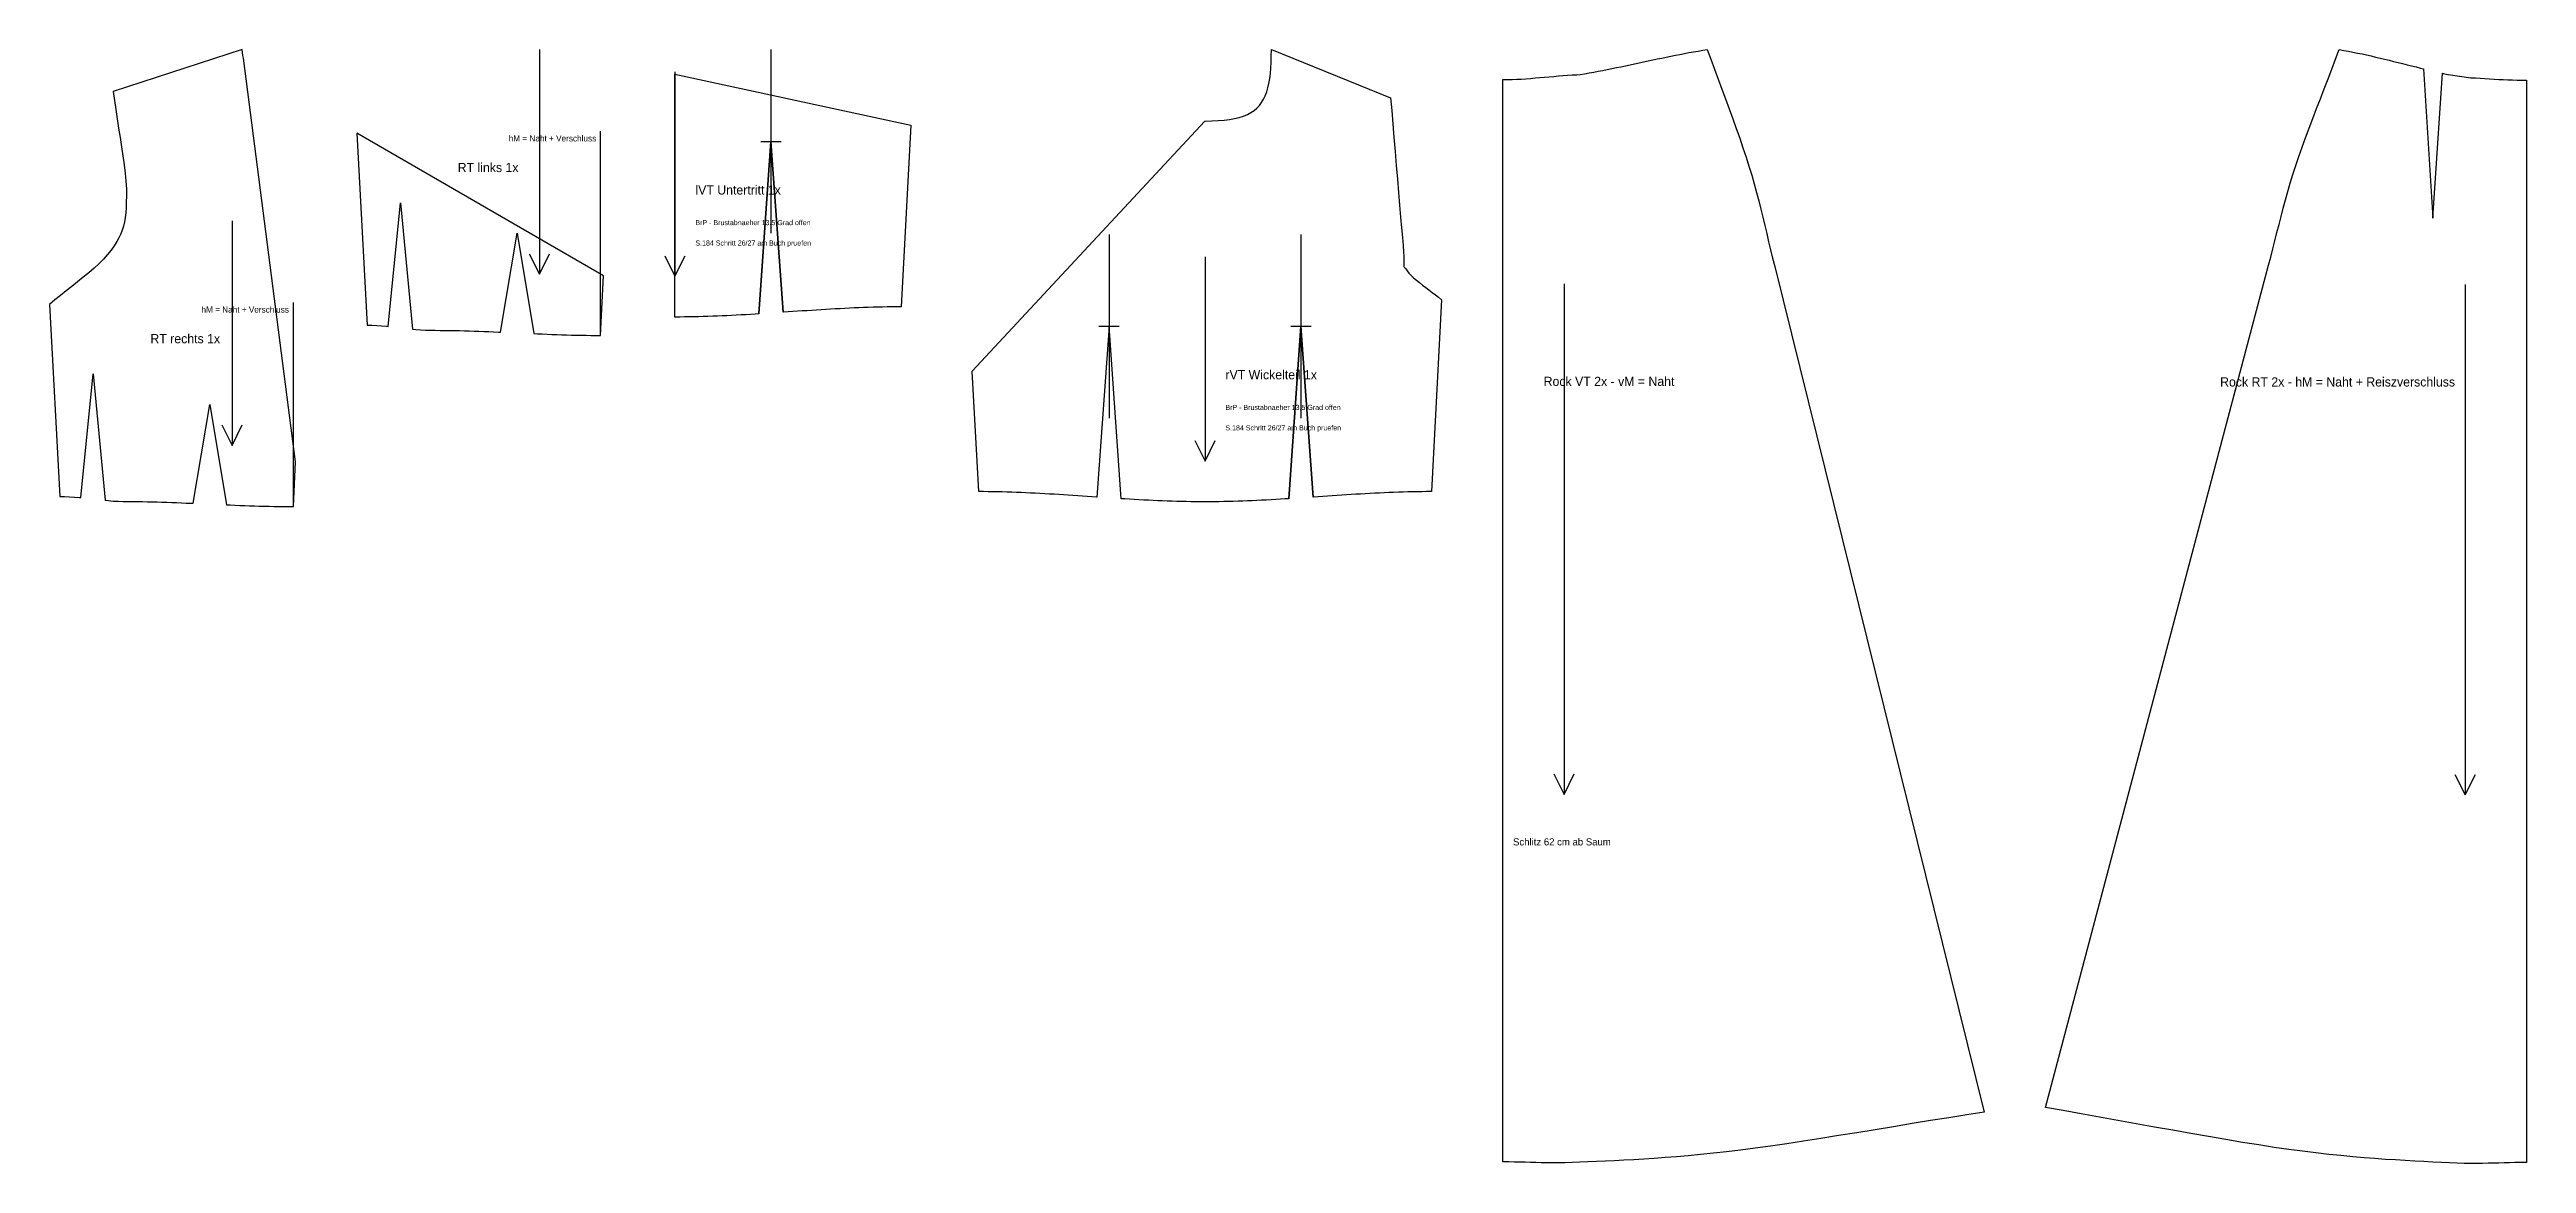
# Model space of a CAD drawing. Header units: millimetres. Extents: x 0 to 2426, y -1091 to 0.
import ezdxf

# ---------------------------------------------------------------- set-up
doc = ezdxf.new("R2010")
doc.units = ezdxf.units.MM
for name, color, linetype in [('ABNAEHER', 1, 'CONTINUOUS'), ('FADENLAUF', 3, 'CONTINUOUS'), ('HILFSLINIE', 8, 'CONTINUOUS'), ('SCHLITZ', 4, 'CONTINUOUS'), ('SCHNITTKANTE', 7, 'CONTINUOUS'), ('TEXT', 2, 'CONTINUOUS')]:
    doc.layers.add(name, color=color, linetype=linetype)

msp = doc.modelspace()

# ---------------------------------------------------------------- linework, layer by layer
at = {"layer": 'ABNAEHER'}
for points in [[(2324.832, -18.8454), (2334.1445, -165.0259)], [(2334.1445, -165.0259), (2343.457, -23.2593)], [(694.5362, -258.9065), (706.5362, -90)], [(706.5362, -90), (718.5362, -257.3268)], [(331.7211, -271.2047), (343.5821, -150)], [(343.5821, -150), (355.4431, -273.795)], [(441.6097, -276.7592), (457.9892, -180)], [(457.9892, -180), (474.3687, -278.2408)], [(1037.6142, -271), (1025.6142, -438.3268)], [(1049.6142, -439.9065), (1037.6142, -271)], [(1213.6142, -439.9065), (1225.6142, -271)], [(1225.6142, -271), (1237.6142, -438.3268)], [(30.8057, -438.8714), (42.6667, -317.6667)], [(42.6667, -317.6667), (54.5277, -441.4616)], [(140.6942, -444.4259), (157.0737, -347.6667)], [(157.0737, -347.6667), (173.4532, -445.9075)]]:
    msp.add_lwpolyline(points, dxfattribs=at)
at = {"layer": 'FADENLAUF'}
for points in [[(479.7295, 0), (479.7295, -220)], [(612.5362, -22), (612.5362, -222)], [(178.8141, -167.6667), (178.8141, -387.6667)], [(469.7295, -200), (479.7295, -220), (489.7295, -200)], [(602.5362, -202), (612.5362, -222), (622.5362, -202)], [(1131.6142, -203), (1131.6142, -403)], [(1483.2809, -229.49), (1483.2809, -729.49)], [(2365.7857, -230.0259), (2365.7857, -730.0259)], [(168.8141, -367.6667), (178.8141, -387.6667), (188.8141, -367.6667)], [(1121.6142, -383), (1131.6142, -403), (1141.6142, -383)], [(1473.2809, -709.49), (1483.2809, -729.49), (1493.2809, -709.49)], [(2355.7857, -710.0259), (2365.7857, -730.0259), (2375.7857, -710.0259)]]:
    msp.add_lwpolyline(points, dxfattribs=at)
at = {"layer": 'HILFSLINIE'}
for points in [[(706.5362, 0), (706.5362, -180)], [(696.5362, -90), (716.5362, -90)], [(1037.6142, -181), (1037.6142, -361)], [(1225.6142, -181), (1225.6142, -361)], [(1027.6142, -271), (1047.6142, -271)], [(1215.6142, -271), (1235.6142, -271)]]:
    msp.add_lwpolyline(points, dxfattribs=at)
at = {"layer": 'SCHLITZ'}
for points in [[(2425.7857, -30.0259), (2425.7857, -230.0259)], [(539.7295, -280), (539.7295, -80)], [(238.8141, -447.6667), (238.8141, -247.6667)], [(1423.2809, -1089.49), (1423.2809, -469.49)]]:
    msp.add_lwpolyline(points, dxfattribs=at)
at = {"layer": 'SCHNITTKANTE'}
for points in [[(189.8984, -8.4069), (189.8704, -8.3256), (189.2828, -5.744), (188.9311, -2.9714), (188.8141, 0), (62.3236, -41.0993), (63.4969, -49.7693), (64.8161, -58.6944), (66.2325, -67.7896), (67.6976, -76.9697), (69.1626, -86.1499), (70.5791, -95.2451), (71.8982, -104.1702), (73.0715, -112.8402), (74.0503, -121.1702), (74.786, -129.075), (75.2299, -136.4698), (75.3333, -143.2694), (75.2083, -149.4172), (74.979, -154.9698), (74.6153, -160.0124), (74.0871, -164.6298), (73.3645, -168.9071), (72.4173, -172.9294), (71.2154, -176.7817), (69.7288, -180.5489), (67.9273, -184.3161), (65.781, -188.1684), (63.2597, -192.1907), (60.3333, -196.468), (56.8927, -200.9013), (52.9012, -205.3345), (48.4375, -209.7677), (43.5802, -214.2009), (38.4082, -218.6341), (33, -223.0674), (27.4344, -227.5006), (21.7901, -231.9338), (16.1458, -236.367), (10.5802, -240.8002), (5.1721, -245.2334), (0, -249.6667), (10, -437.6667), (14.767, -437.7426), (19.5339, -437.955), (24.3009, -438.2805), (29.0678, -438.6958), (30.8057, -438.8714), (42.6667, -317.6667), (54.5277, -441.4616), (57.6696, -441.7678), (62.4366, -442.1591), (67.2035, -442.4537), (71.9705, -442.6283), (76.7374, -442.6678), (81.5044, -442.6875), (86.2714, -442.7308), (91.0383, -442.7962), (95.8053, -442.8823), (100.5722, -442.9874), (105.3392, -443.1102), (110.1062, -443.2491), (114.8731, -443.4026), (119.6401, -443.5694), (124.4071, -443.7478), (129.174, -443.9364), (133.941, -444.1337), (138.7079, -444.3383), (140.6942, -444.4259), (157.0737, -347.6667), (173.4532, -445.9075), (176.8436, -446.056), (181.6106, -446.2585), (186.3775, -446.4534), (191.1445, -446.6392), (195.9115, -446.8143), (200.6784, -446.9774), (205.4454, -447.1268), (210.2123, -447.2611), (214.9793, -447.3788), (219.7463, -447.4785), (224.5132, -447.5586), (229.2802, -447.6176), (234.0471, -447.6542), (238.8141, -447.6667), (238.8141, -447.6667), (240.9154, -403.959)], [(1131.6142, -70), (1138.3038, -69.9078), (1144.5319, -69.626), (1150.3143, -69.1471), (1155.6667, -68.4633), (1160.6047, -67.5671), (1165.1442, -66.4508), (1169.3008, -65.1066), (1173.0902, -63.5271), (1176.5282, -61.7045), (1179.6305, -59.6313), (1182.4128, -57.2996), (1184.8909, -54.702), (1187.0803, -51.8307), (1188.9969, -48.6782), (1190.6564, -45.2367), (1192.0744, -41.4987), (1193.2668, -37.4564), (1194.2492, -33.1023), (1195.0373, -28.4286), (1195.6469, -23.4278), (1196.0937, -18.0922), (1196.3933, -12.4141), (1196.5616, -6.3859), (1196.6142, 0), (1313.4394, -47.2004), (1314.4799, -59.6313), (1315.5631, -72.6855), (1316.6747, -86.155), (1317.8004, -99.8323), (1318.9262, -113.5096), (1320.0377, -126.9792), (1321.1209, -140.0333), (1322.1615, -152.4642), (1323.1453, -164.0642), (1324.0581, -174.6255), (1324.8858, -183.9405), (1325.6142, -191.8014), (1326.1393, -198.0591), (1326.4106, -202.8456), (1326.4937, -206.3742), (1326.4543, -208.8584), (1326.3582, -210.5118), (1326.271, -211.5476), (1326.2584, -212.1795), (1326.3861, -212.6208), (1326.7199, -213.0851), (1327.3253, -213.7857), (1328.2682, -214.9362), (1329.6142, -216.75), (1331.3811, -218.9886), (1333.5085, -221.2673), (1335.9449, -223.5804), (1338.6389, -225.9221), (1341.5389, -228.2868), (1344.5934, -230.6687), (1347.7509, -233.062), (1350.9599, -235.4611), (1354.1689, -237.8601), (1357.3264, -240.2535), (1360.3809, -242.6353), (1363.2809, -245), (1353.2809, -433), (1348.6628, -433.0128), (1344.0447, -433.0506), (1339.4267, -433.1123), (1334.8086, -433.1968), (1330.1906, -433.3029), (1325.5725, -433.4297), (1320.9545, -433.576), (1316.3364, -433.7407), (1311.7184, -433.9229), (1307.1003, -434.1212), (1302.4822, -434.3348), (1297.8642, -434.5625), (1293.2461, -434.8032), (1288.6281, -435.0558), (1284.01, -435.3193), (1279.392, -435.5926), (1274.7739, -435.8745), (1270.1559, -436.1641), (1265.5378, -436.4601), (1260.9197, -436.7616), (1256.3017, -437.0674), (1251.6836, -437.3764), (1247.0656, -437.6877), (1242.4475, -438), (1237.8295, -438.3123), (1237.6142, -438.3268), (1225.6142, -271), (1213.6142, -439.9065), (1210.1211, -440.1255), (1205.5031, -440.4074), (1200.885, -440.6807), (1196.267, -440.9442), (1191.6489, -441.1968), (1187.0309, -441.4375), (1182.4128, -441.6652), (1177.7947, -441.8788), (1173.1767, -442.0771), (1168.5586, -442.2593), (1163.9406, -442.424), (1159.3225, -442.5703), (1154.7045, -442.6971), (1150.0864, -442.8032), (1145.4684, -442.8877), (1140.8503, -442.9494), (1136.2322, -442.9872), (1126.9961, -442.9872), (1122.3781, -442.9494), (1117.76, -442.8877), (1113.142, -442.8032), (1108.5239, -442.6971), (1103.9059, -442.5703), (1099.2878, -442.424), (1094.6697, -442.2593), (1090.0517, -442.0771), (1085.4336, -441.8788), (1080.8156, -441.6652), (1076.1975, -441.4375), (1071.5795, -441.1968), (1066.9614, -440.9442), (1062.3434, -440.6807), (1057.7253, -440.4074), (1053.1072, -440.1255), (1049.6142, -439.9065), (1037.6142, -271), (1025.6142, -438.3268), (1025.3989, -438.3123), (1020.7809, -438), (1016.1628, -437.6877), (1011.5447, -437.3764), (1006.9267, -437.0674), (1002.3086, -436.7616), (997.6906, -436.4601), (993.0725, -436.1641), (988.4545, -435.8745), (983.8364, -435.5926), (979.2184, -435.3193), (974.6003, -435.0558), (969.9822, -434.8032), (965.3642, -434.5625), (960.7461, -434.3348), (956.1281, -434.1212), (951.51, -433.9229), (946.892, -433.7407), (942.2739, -433.576), (937.6559, -433.4297), (933.0378, -433.3029), (928.4197, -433.1968), (923.8017, -433.1123), (919.1836, -433.0506), (914.5656, -433.0128), (909.9475, -433), (903.6709, -315), (1131.5169, -69.9987), (1131.6142, -70)], [(1423.2809, -29.49), (1427.8121, -29.4473), (1432.3434, -29.3255), (1436.8746, -29.1343), (1441.4059, -28.8833), (1445.9371, -28.5822), (1450.4684, -28.2407), (1454.9996, -27.8683), (1459.5309, -27.4748), (1464.0621, -27.0697), (1468.5934, -26.6627), (1473.1246, -26.2635), (1477.6559, -25.8817), (1482.1871, -25.527), (1486.7184, -25.2089), (1491.2496, -24.9373), (1495.7809, -24.7215), (1499.1142, -24.6112), (1499.0951, -24.4455), (1503.3564, -23.7151), (1507.8187, -22.9218), (1512.2769, -22.1028), (1516.7316, -21.2606), (1521.1829, -20.3974), (1525.6314, -19.5155), (1530.0772, -18.6171), (1534.5209, -17.7046), (1538.9627, -16.7802), (1543.403, -15.8462), (1547.8422, -14.905), (1552.2805, -13.9587), (1556.7185, -13.0097), (1561.1564, -12.0603), (1565.5946, -11.1127), (1570.0334, -10.1692), (1574.4732, -9.2321), (1578.9144, -8.3037), (1583.3573, -7.3863), (1587.8022, -6.4821), (1592.2496, -5.5935), (1596.6998, -4.7227), (1601.1531, -3.872), (1605.6099, -3.0437), (1610.0706, -2.24), (1614.5354, -1.4633), (1619.0049, -0.7159), (1623.4793, 0), (1626.9355, -9.5732), (1630.4734, -19.2306), (1634.0657, -28.9441), (1637.6853, -38.6857), (1641.3049, -48.4274), (1644.8973, -58.1409), (1648.4352, -67.7983), (1651.8914, -77.3715), (1655.2387, -86.8323), (1658.4499, -96.1528), (1661.4976, -105.3048), (1664.3548, -114.2602), (1667.0032, -123.0004), (1669.461, -131.544), (1671.7554, -139.9192), (1673.9137, -148.1539), (1675.9631, -156.2764), (1677.9307, -164.3146), (1679.8439, -172.2967), (1681.7299, -180.2507), (1683.6159, -188.2047), (1685.5291, -196.1867), (1687.4968, -204.2249), (1689.5461, -212.3474), (1894.8423, -1040.5856), (1877.5757, -1043.3108), (1859.951, -1046.139), (1842.066, -1049.0421), (1824.0182, -1051.992), (1805.9053, -1054.9607), (1787.825, -1057.92), (1769.8749, -1060.8419), (1752.1526, -1063.6982), (1734.7558, -1066.4608), (1717.7821, -1069.1017), (1701.3292, -1071.5928), (1685.4947, -1073.906), (1670.3763, -1076.0131), (1656.0716, -1077.8861), (1642.4891, -1079.5337), (1629.4552, -1080.9938), (1616.9446, -1082.2817), (1604.9319, -1083.4127), (1593.3919, -1084.4024), (1582.299, -1085.2662), (1571.6281, -1086.0193), (1561.3536, -1086.6774), (1551.4503, -1087.2556), (1541.8929, -1087.7695), (1532.6559, -1088.2345), (1523.714, -1088.666), (1515.0419, -1089.0794), (1506.6142, -1089.49), (1498.6256, -1089.8474), (1491.2394, -1090.099), (1484.3833, -1090.2576), (1477.9851, -1090.3358), (1471.9725, -1090.3464), (1466.2732, -1090.302), (1460.8148, -1090.2153), (1455.5251, -1090.099), (1450.3318, -1089.9658), (1445.1626, -1089.8283), (1439.9452, -1089.6993), (1434.6073, -1089.5915), (1429.0766, -1089.5175), (1423.2809, -1089.49)], [(1954.8423, -1036.1985), (2173.1119, -211.2844), (2175.2885, -203.1951), (2177.3821, -195.1887), (2179.4204, -187.2377), (2181.4309, -179.3143), (2183.4415, -171.3908), (2185.4798, -163.4398), (2187.5733, -155.4334), (2189.7499, -147.3441), (2192.0372, -139.1443), (2194.4628, -130.8061), (2197.0543, -122.3021), (2199.8396, -113.6046), (2202.837, -104.6951), (2206.028, -95.5921), (2209.385, -86.3232), (2212.8804, -76.916), (2216.4864, -67.3983), (2220.1755, -57.7976), (2223.9198, -48.1416), (2227.6919, -38.458), (2231.4639, -28.7744), (2235.2083, -19.1184), (2238.8973, -9.5177), (2242.5034, 0), (2246.965, -0.7915), (2251.4194, -1.625), (2255.8671, -2.4974), (2260.3086, -3.4056), (2264.7445, -4.3466), (2269.1753, -5.3174), (2273.6014, -6.3149), (2278.0234, -7.3361), (2282.4419, -8.378), (2286.8574, -9.4376), (2291.2703, -10.5117), (2295.6813, -11.5974), (2300.0907, -12.6916), (2304.4993, -13.7912), (2308.9074, -14.8934), (2313.3156, -15.9949), (2317.7244, -17.0928), (2322.1344, -18.184), (2324.832, -18.8454), (2334.1445, -165.0259), (2343.457, -23.2593), (2344.2199, -23.4339), (2348.6478, -24.4213), (2349.0554, -24.5095), (2371.4107, -27.6204), (2375.942, -27.8749), (2380.4732, -28.141), (2385.0045, -28.4124), (2389.5357, -28.6824), (2394.067, -28.9448), (2398.5982, -29.193), (2403.1295, -29.4207), (2407.6607, -29.6214), (2412.192, -29.7887), (2416.7232, -29.9162), (2421.2545, -29.9974), (2425.7857, -30.0259), (2425.7857, -1090.0259), (2419.99, -1090.0562), (2414.4593, -1090.1377), (2409.1214, -1090.2565), (2403.9039, -1090.3986), (2398.7347, -1090.55), (2393.5414, -1090.6968), (2388.2516, -1090.8249), (2382.7932, -1090.9204), (2377.0939, -1090.9693), (2371.0812, -1090.9577), (2364.6831, -1090.8715), (2357.8271, -1090.6968), (2350.4409, -1090.4196), (2342.4524, -1090.0259), (2334.0234, -1089.5734), (2325.3475, -1089.1177), (2316.4001, -1088.6418), (2307.1566, -1088.129), (2297.5921, -1087.5622), (2287.682, -1086.9245), (2277.4017, -1086.1991), (2266.7264, -1085.3689), (2255.6315, -1084.4171), (2244.0922, -1083.3268), (2232.084, -1082.0811), (2219.582, -1080.6629), (2206.5616, -1079.0555), (2192.9982, -1077.2418), (2178.7186, -1075.1804), (2163.6308, -1072.8615), (2147.8319, -1070.316), (2131.4188, -1067.5749), (2114.4885, -1064.669), (2097.1379, -1061.6292), (2079.4641, -1058.4864), (2061.564, -1055.2715), (2043.5346, -1052.0154), (2025.4729, -1048.7491), (2007.4758, -1045.5033), (1989.6404, -1042.309), (1972.0635, -1039.1971)], [(612.5362, -262), (612.5362, -24), (843.6709, -74), (834.2028, -252), (829.5848, -252.0128), (824.9667, -252.0506), (820.3487, -252.1123), (815.7306, -252.1968), (811.1126, -252.3029), (806.4945, -252.4297), (801.8765, -252.576), (797.2584, -252.7407), (792.6403, -252.9229), (788.0223, -253.1212), (783.4042, -253.3348), (778.7862, -253.5625), (774.1681, -253.8032), (769.5501, -254.0558), (764.932, -254.3193), (760.314, -254.5926), (755.6959, -254.8745), (751.0778, -255.1641), (746.4598, -255.4601), (741.8417, -255.7616), (737.2237, -256.0674), (732.6056, -256.3764), (727.9876, -256.6877), (723.3695, -257), (718.7515, -257.3123), (718.5362, -257.3268), (706.5362, -90), (694.5362, -258.9065), (691.0431, -259.1255), (686.4251, -259.4074), (681.807, -259.6807), (677.189, -259.9442), (672.5709, -260.1968), (667.9528, -260.4375), (663.3348, -260.6652), (658.7167, -260.8788), (654.0987, -261.0771), (649.4806, -261.2593), (644.8626, -261.424), (640.2445, -261.5703), (635.6265, -261.6971), (631.0084, -261.8032), (626.3903, -261.8877), (621.7723, -261.9494), (617.1542, -261.9872)], [(300.9154, -82), (310.9154, -270), (315.6824, -270.076), (320.4494, -270.2883), (325.2163, -270.6138), (329.9833, -271.0291), (331.7211, -271.2047), (343.5821, -150), (355.4431, -273.795), (358.585, -274.1012), (363.352, -274.4924), (368.119, -274.787), (372.8859, -274.9616), (377.6529, -275.0011), (382.4198, -275.0208), (387.1868, -275.0642), (391.9538, -275.1296), (396.7207, -275.2156), (401.4877, -275.3207), (406.2546, -275.4435), (411.0216, -275.5824), (415.7886, -275.736), (420.5555, -275.9027), (425.3225, -276.0811), (430.0894, -276.2698), (434.8564, -276.4671), (439.6234, -276.6716), (441.6097, -276.7592), (457.9892, -180), (474.3687, -278.2408), (477.759, -278.3893), (482.526, -278.5919), (487.293, -278.7868), (492.0599, -278.9725), (496.8269, -279.1477), (501.5939, -279.3107), (506.3608, -279.4601), (511.1278, -279.5944), (515.8947, -279.7121), (520.6617, -279.8118), (525.4287, -279.8919), (530.1956, -279.951), (534.9626, -279.9875), (539.7295, -280), (539.7295, -280), (542.5362, -221.6218)]]:
    msp.add_lwpolyline(points, close=True, dxfattribs=at)

# ---------------------------------------------------------------- texts
at = {"layer": 'TEXT'}
for s, height, p in [('hM = Naht + Verschluss', 6, (449.7295, -90)), ('RT links 1x', 9, (399.7295, -120)), ('lVT Untertritt 1x', 9, (632.5362, -142)), ('BrP - Brustabnaeher 13.5 Grad offen', 5, (632.5362, -172)), ('S.184 Schritt 26/27 am Buch pruefen', 5, (632.5362, -192)), ('hM = Naht + Verschluss', 6, (148.8141, -257.6667)), ('RT rechts 1x', 9, (98.8141, -287.6667)), ('rVT Wickelteil 1x', 9, (1151.6142, -323)), ('Rock VT 2x - vM = Naht', 9, (1463.2809, -329.49)), ('Rock RT 2x - hM = Naht + Reiszverschluss', 9, (2125.7857, -330.0259)), ('BrP - Brustabnaeher 13.5 Grad offen', 5, (1151.6142, -353)), ('S.184 Schritt 26/27 am Buch pruefen', 5, (1151.6142, -373)), ('Schlitz 62 cm ab Saum', 7, (1433.2809, -779.49))]:
    msp.add_text(s, height=height, dxfattribs=at).set_placement(p)

doc.saveas('drawing.dxf')
